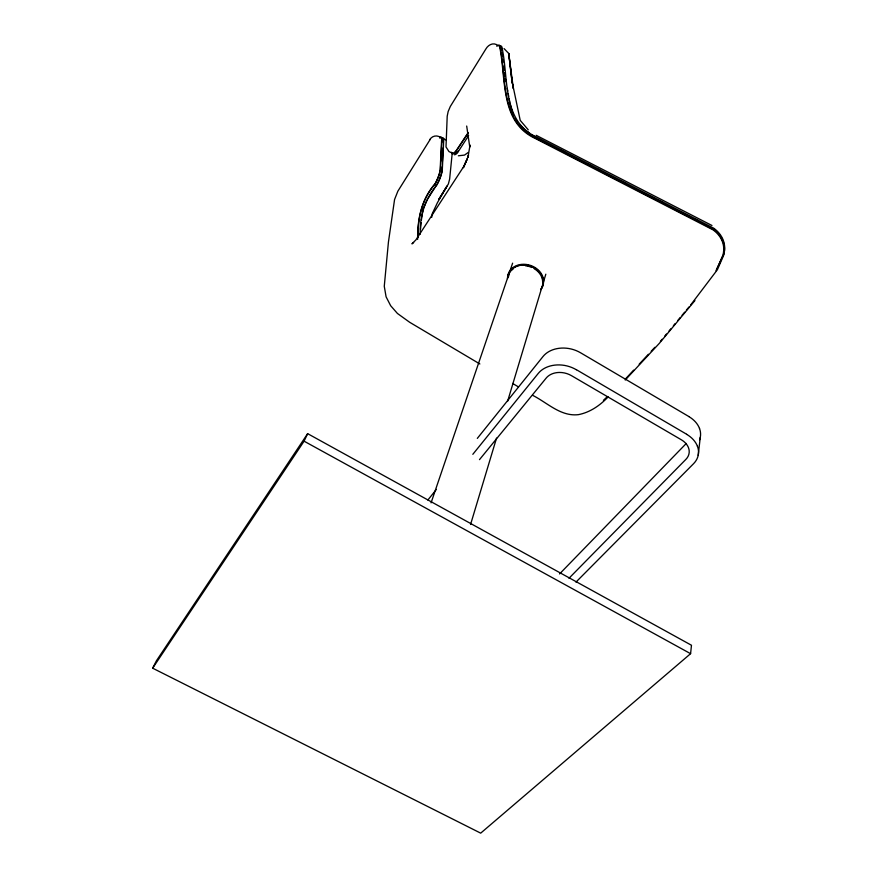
<?xml version="1.0" encoding="UTF-8"?>
<svg xmlns="http://www.w3.org/2000/svg" width="877" height="877" viewBox="0 0 877 877"><rect width="100%" height="100%" fill="white"/><g stroke="black" fill="none" stroke-linecap="round" stroke-linejoin="round"><path stroke-width="1.32" d="M442.172 166.773L441.975 170.807A12.629 3.113 -66.8 0 1 436.845 184.598L427.768 198.849M442.425 161.379L443.06 147.928M443.323 142.545L443.444 139.849M442.282 170.401L443.751 139.29M417.638 239.366C417.342 219.261 421.409 199.309 435.003 183.797A12.629 3.091 -66.8 0 0 440.133 169.995L441.657 139.059A12.333 2.927 -66.6 0 0 439.651 138.04M418.077 237.535C417.627 218.099 422.001 199.046 435.047 184.104M420.511 229.303L421.135 222.626M421.388 219.963L423.12 208.901L427.066 199.945M420.313 234.181C419.469 216.005 425.213 198.849 436.899 184.904A13.319 3.289 -66.8 0 0 442.282 170.39M452.214 153.179L449.638 179.083L448.366 183.995L438.84 199.331L447.018 186.088L437.415 202.697L432.218 213.747L431.703 217.375M690.594 653.683L691.471 645.253L307.641 433.655L156.446 660.743L152.664 668.186L480.695 833.15L690.594 653.683L304.078 441.175L152.664 668.186M575.97 582.109L693.543 463.714A27.549 20.566 8.6 0 0 698.202 455.349L700.252 437.513A27.373 20.653 8.4 0 0 699.506 428.425M470.565 524.49L496.535 438.105M507.553 401.458L543.367 282.35M543.608 281.539L545.823 274.194M431.067 502.85L509.877 271.223M510.151 270.423L512.617 263.155M716.706 269.48L722.791 255.448A30.585 25.378 0 0 0 713.078 229.884L535.167 138.434C499.594 121.859 506.325 78.371 499.605 46.492A15.062 3.683 -65.4 0 0 498.224 45.801C493.894 41.822 488.346 44.574 485.869 48.98L450.329 106.446L448.169 111.489L447.204 116.192L446.009 146.941L448.98 151.589L452.74 153.278A12.991 3.234 -66.3 0 0 456.544 150.142L468.175 132.657M304.078 441.175L307.641 433.655M430.464 138.972L397.862 191.197L394.573 199.496L388.434 242.063L384.269 286.275L386.088 296.81L390.66 305.722L397.434 313.462L409.647 322.265L479.862 363.977M468.614 135.606L458.342 151.491A13.692 3.431 -66.3 0 1 454.33 154.758M715.994 270.697L723.689 254.407A31.287 26.003 0 0 0 713.779 228.239L536.033 136.823C501.501 120.5 508.967 77.461 501.787 46.744A15.775 3.903 -65.4 0 0 500.339 46.01M427.877 500.011L436.406 489.388M477.318 438.39L542.951 356.588A27.373 21.366 14.1 0 1 556.906 348.651A27.625 21.563 14.1 0 1 568.811 348.52A27.373 21.366 14.1 0 1 580.585 352.784L688.894 416.553M472.824 454.319L538.248 373.427A27.823 21.476 14.2 0 1 552.4 365.49A28.086 21.684 14.2 0 1 564.492 365.402A27.823 21.476 14.2 0 1 576.342 369.743M479.489 459.636L546.185 378.075A18.527 14.295 14.2 0 1 551.973 373.909A18.691 14.427 14.2 0 1 559.548 372.451A18.527 14.295 14.2 0 1 571.486 375.663L681.265 439.739A18.351 13.692 8.6 0 1 686.888 444.749A18.505 13.813 8.6 0 1 689.179 450.712A18.351 13.692 8.6 0 1 685.935 459.329L568.998 578.25M660.403 341.35L662.135 339.267M664.733 336.143L666.465 334.06M669.063 330.936L670.795 328.853M673.393 325.729L675.126 323.646M677.724 320.522L680.322 317.397M682.054 315.314L684.652 312.19M686.384 310.107L688.982 306.983M690.714 304.9L717.408 269.688L723.536 255.591A31.331 26.025 0 0 0 713.593 229.401L535.54 137.853C500 121.19 506.577 77.9 499.923 45.856A15.786 3.881 -65.5 0 0 496.744 46.207M694.924 300.57L659.383 343.291L625.224 380.026M468.077 133.194L456.468 150.658A13.692 3.42 -66.4 0 1 451.48 152.291M429.664 139.849C431.901 135.738 437.141 134.685 440.802 137.623M625.345 379.072L633.643 370.138M639.18 364.185L648.41 354.253M651.173 351.282L654.867 347.303M559.559 573.942L686.274 443.466M608.134 396.908C600.109 405.393 590.002 412.442 578.371 414.657C560.644 416.728 547.215 402.598 532.514 395.264M603.398 400.34L607.213 396.788M413.637 242.512L411.949 243.872L415.961 239.827L463.769 166.477L467.255 158.869L463.374 167.737L468.263 156.27L468.493 155.24L467.967 157.279L470.039 145.034L469.776 147.04L466.685 126.036M468.175 152.488L464.525 155.086L458.353 155.788M442.578 138.413L446.382 140.09M504.023 48.575L508.748 53.486L512.223 83.227L508.748 53.486L513.363 88.599L512.585 83.94L520.214 120.357L528.25 129.829M536.187 135.31L711.971 225.499M538.105 138.654L540.528 139.903M559.997 149.912L566.082 153.036M586.757 163.67L591.624 166.17M597.708 169.294L600.131 170.544M619.601 180.552L625.685 183.677M648.794 195.56L654.878 198.684M657.312 199.945L663.385 203.069M677.987 210.568L688.927 216.202M695.012 219.327L697.445 220.576M709.614 226.836L713.264 228.711A30.542 25.367 -0.1 0 1 718.712 233.797M576.463 369.732L686.625 434.236M512.628 383.446L518.471 386.921M529.061 132.789L524.665 129.708L520.05 124.896M532.361 135.091L535.672 137.404M515.194 118.899L517.452 121.947M513.242 115.611L509.877 102.949M507.246 88.38L507.728 91.033M508.211 93.675L508.682 96.327M509.164 98.98L509.647 101.622M505.59 79.16L506.062 81.78M501.458 47.38L501.797 50.055M502.137 52.719L502.653 56.709M502.992 59.384L503.332 62.048M503.847 66.038L504.352 70.039M504.692 72.703L505.185 76.562M507.487 278.557A18.231 14.909 17.8 0 1 530.19 266.191A18.231 14.909 17.8 0 1 540.824 289.64M507.75 277.757A18.22 14.909 17.8 0 1 530.453 265.391A18.22 14.909 17.8 0 1 541.065 288.829M508.528 276.606A17.485 14.306 17.8 0 1 517.101 266.082M518.208 265.687A17.485 14.306 17.8 0 1 542.896 281.462M511.28 270.62A17.496 14.317 17.8 0 1 513.242 268.844M525.509 265.797A17.496 14.317 17.8 0 1 531.89 267.496M534.181 268.68A17.496 14.317 17.8 0 1 540.462 274.731M541.12 275.904A17.496 14.317 17.8 0 1 542.655 282.273M700.252 437.513A27.11 20.467 8.4 0 1 699.616 439.728M688.916 416.641A27.11 20.467 8.4 0 1 699.528 428.524M686.647 434.334A27.549 20.566 8.6 0 1 697.445 446.305M697.423 446.218A27.812 20.763 8.6 0 1 698.202 455.349M458.419 150.987A12.98 3.245 -66.3 0 1 455.854 153.705M723.92 247.994A30.542 25.367 -0.1 0 1 723.558 251.809M721.42 237.908A30.542 25.367 -0.1 0 1 723.306 242.94M439.837 137.437A13.012 3.102 -66.7 0 1 441.953 138.511L440.44 169.59A13.319 3.267 -66.8 0 1 435.047 184.104M441.602 138.248A13.002 3.113 -66.6 0 1 443.762 139.279"/></g></svg>
